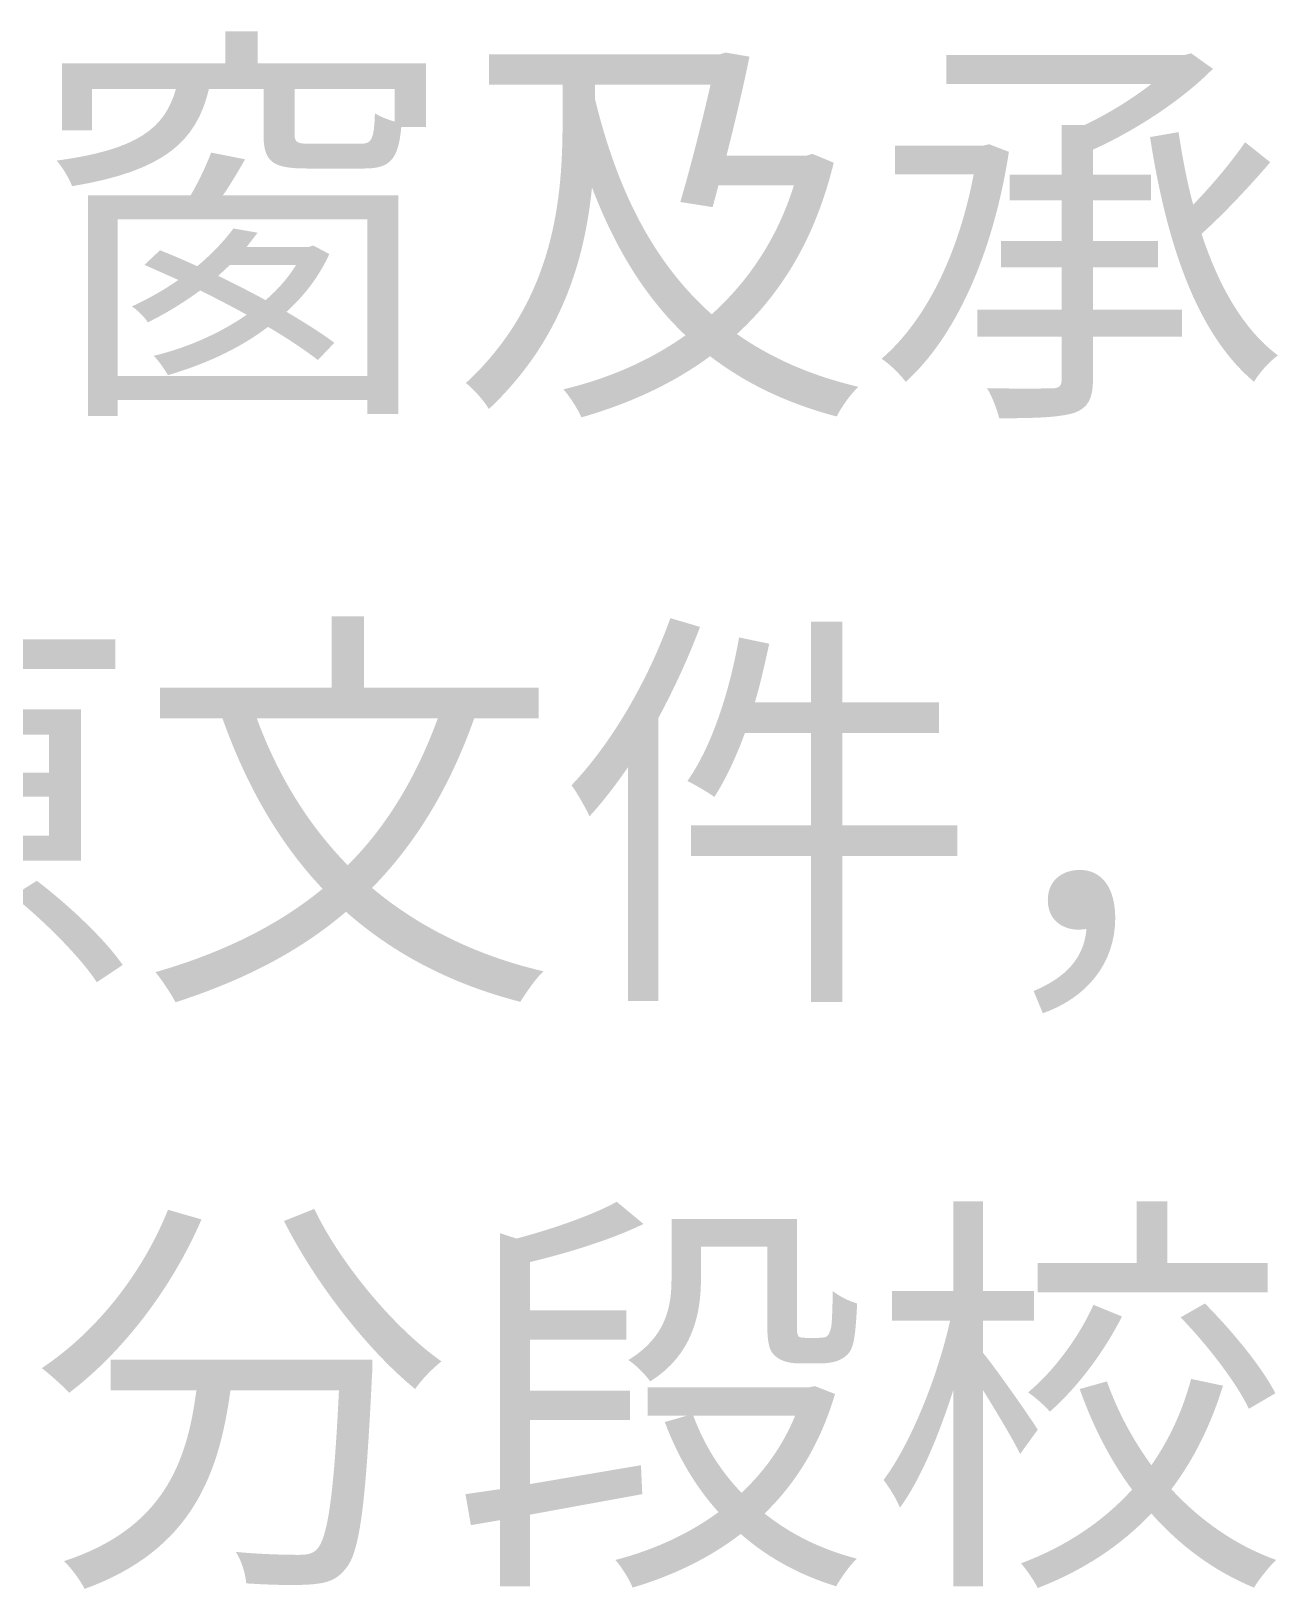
# Model space of a CAD drawing. Header units: millimetres. Extents: x -4600 to 229000, y -4300 to 19460.
# Drawn here: x 20587 to 21439, y 13771 to 14836 of the extents above; entities that cross this region are included whole.
import ezdxf

# ---------------------------------------------------------------- set-up
doc = ezdxf.new("R2010")
doc.units = ezdxf.units.MM
doc.header["$LTSCALE"] = 100
doc.layers.add('A-NOTE', color=7, linetype='Continuous', lineweight=18)

# ---------------------------------------------------------------- blocks, each defined once
blk = doc.blocks.new('A01_SHEET')
at = {"layer": 'A-NOTE'}
h = blk.add_hatch(color=256, dxfattribs=at)
edge = h.paths.add_edge_path()
edge.add_line((20608, 14813.9), (20608, 14768))
edge.add_line((20608, 14768), (20628.6, 14768))
edge.add_line((20628.6, 14768), (20628.6, 14796.4))
edge.add_line((20628.6, 14796.4), (20685.9, 14796.4))
edge.add_spline(control_points=[(20685.9, 14796.4), (20678.5, 14769.8), (20660.1, 14754.9), (20604.3, 14747.4)], knot_values=[0, 0, 0, 0, 1, 1, 1, 1], degree=3, periodic=0)
edge.add_spline(control_points=[(20604.3, 14747.4), (20608, 14743.4), (20613.1, 14735.1), (20614.9, 14729.9)], knot_values=[0, 0, 0, 0, 1, 1, 1, 1], degree=3, periodic=0)
edge.add_spline(control_points=[(20614.9, 14729.9), (20677.6, 14740.3), (20699.9, 14760.3), (20708.5, 14796.4)], knot_values=[0, 0, 0, 0, 1, 1, 1, 1], degree=3, periodic=0)
edge.add_line((20708.5, 14796.4), (20745.8, 14796.4))
edge.add_line((20745.8, 14796.4), (20745.8, 14765.8))
edge.add_spline(control_points=[(20745.8, 14765.8), (20745.8, 14746.6), (20751.5, 14742), (20775.9, 14742), (20780.7, 14742), (20809.4, 14742), (20814.5, 14742), (20832, 14742), (20838, 14747.7), (20840, 14770.3)], knot_values=[0, 0, 0, 0, 1, 1, 1, 2, 2, 2, 3, 3, 3, 3], degree=3, periodic=0)
edge.add_line((20840, 14770.3), (20856.9, 14770.3))
edge.add_line((20856.9, 14770.3), (20856.9, 14813.9))
edge.add_line((20856.9, 14813.9), (20741.8, 14813.9))
edge.add_line((20741.8, 14813.9), (20741.8, 14835.9))
edge.add_line((20741.8, 14835.9), (20719.7, 14835.9))
edge.add_line((20719.7, 14835.9), (20719.7, 14813.9))
edge.add_line((20719.7, 14813.9), (20608, 14813.9))
edge = h.paths.add_edge_path(flags=0)
edge.add_spline(control_points=[(20835.5, 14774.1), (20830.6, 14775.5), (20825.4, 14777.5), (20822, 14779.8)], knot_values=[0, 0, 0, 0, 1, 1, 1, 1], degree=3, periodic=0)
edge.add_spline(control_points=[(20822, 14779.8), (20821.4, 14761.5), (20819.7, 14758.9), (20812, 14758.9), (20805.9, 14758.9), (20783, 14758.9), (20778.4, 14758.9), (20768.7, 14758.9), (20767, 14759.7), (20767, 14765.8)], knot_values=[0, 0, 0, 0, 1, 1, 1, 2, 2, 2, 3, 3, 3, 3], degree=3, periodic=0)
edge.add_line((20767, 14765.8), (20767, 14796.4))
edge.add_line((20767, 14796.4), (20835.5, 14796.4))
edge.add_line((20835.5, 14796.4), (20835.5, 14774.1))
h = blk.add_hatch(color=256, dxfattribs=at)
edge = h.paths.add_edge_path()
edge.add_line((20899.9, 14820.2), (20899.9, 14799.3))
edge.add_line((20899.9, 14799.3), (20950.3, 14799.3))
edge.add_line((20950.3, 14799.3), (20950.3, 14775.2))
edge.add_spline(control_points=[(20950.3, 14775.2), (20950.3, 14723.9), (20945.8, 14652.3), (20884.2, 14595.3)], knot_values=[0, 0, 0, 0, 1, 1, 1, 1], degree=3, periodic=0)
edge.add_spline(control_points=[(20884.2, 14595.3), (20889, 14591.6), (20896.8, 14583), (20899.9, 14577.5)], knot_values=[0, 0, 0, 0, 1, 1, 1, 1], degree=3, periodic=0)
edge.add_spline(control_points=[(20899.9, 14577.5), (20949.8, 14624.5), (20965.5, 14680.1), (20970.4, 14729.1)], knot_values=[0, 0, 0, 0, 1, 1, 1, 1], degree=3, periodic=0)
edge.add_spline(control_points=[(20970.4, 14729.1), (20985.9, 14688.4), (21006.2, 14654.6), (21034.3, 14627.9)], knot_values=[0, 0, 0, 0, 1, 1, 1, 1], degree=3, periodic=0)
edge.add_spline(control_points=[(21034.3, 14627.9), (21009.4, 14610.2), (20981, 14598.2), (20950.9, 14591)], knot_values=[0, 0, 0, 0, 1, 1, 1, 1], degree=3, periodic=0)
edge.add_spline(control_points=[(20950.9, 14591), (20955.2, 14586.1), (20960.7, 14577.5), (20963.2, 14571.8)], knot_values=[0, 0, 0, 0, 1, 1, 1, 1], degree=3, periodic=0)
edge.add_spline(control_points=[(20963.2, 14571.8), (20995.3, 14581), (21025.1, 14594.4), (21051.2, 14613.6)], knot_values=[0, 0, 0, 0, 1, 1, 1, 1], degree=3, periodic=0)
edge.add_spline(control_points=[(21051.2, 14613.6), (21075, 14595.3), (21103.3, 14581.5), (21137.7, 14572.4)], knot_values=[0, 0, 0, 0, 1, 1, 1, 1], degree=3, periodic=0)
edge.add_spline(control_points=[(21137.7, 14572.4), (21140.9, 14578.7), (21147.4, 14588.1), (21152.6, 14592.7)], knot_values=[0, 0, 0, 0, 1, 1, 1, 1], degree=3, periodic=0)
edge.add_spline(control_points=[(21152.6, 14592.7), (21119.9, 14600.4), (21092.7, 14612.5), (21069.5, 14628.8)], knot_values=[0, 0, 0, 0, 1, 1, 1, 1], degree=3, periodic=0)
edge.add_spline(control_points=[(21069.5, 14628.8), (21100.2, 14656.9), (21123.4, 14695), (21135.7, 14746)], knot_values=[0, 0, 0, 0, 1, 1, 1, 1], degree=3, periodic=0)
edge.add_line((21135.7, 14746), (21121.1, 14752))
edge.add_line((21121.1, 14752), (21117.4, 14750.9))
edge.add_line((21117.4, 14750.9), (21062.4, 14750.9))
edge.add_spline(control_points=[(21062.4, 14750.9), (21068.4, 14774.3), (21074.1, 14799), (21078.1, 14818.5)], knot_values=[0, 0, 0, 0, 1, 1, 1, 1], degree=3, periodic=0)
edge.add_line((21078.1, 14818.5), (21061.8, 14821.3))
edge.add_line((21061.8, 14821.3), (21058.1, 14820.2))
edge.add_line((21058.1, 14820.2), (20899.9, 14820.2))
edge = h.paths.add_edge_path(flags=0)
edge.add_spline(control_points=[(21052.3, 14642.3), (21011.9, 14678.1), (20987.3, 14728.2), (20972.4, 14789.8)], knot_values=[0, 0, 0, 0, 1, 1, 1, 1], degree=3, periodic=0)
edge.add_line((20972.4, 14789.8), (20972.4, 14799.3))
edge.add_line((20972.4, 14799.3), (21051.5, 14799.3))
edge.add_spline(control_points=[(21051.5, 14799.3), (21046, 14775.5), (21038, 14743.4), (21030.8, 14719.1)], knot_values=[0, 0, 0, 0, 1, 1, 1, 1], degree=3, periodic=0)
edge.add_line((21030.8, 14719.1), (21052.9, 14715.6))
edge.add_line((21052.9, 14715.6), (21056.9, 14730.5))
edge.add_line((21056.9, 14730.5), (21108.5, 14730.5))
edge.add_spline(control_points=[(21108.5, 14730.5), (21097, 14693.8), (21077.3, 14664.9), (21052.3, 14642.3)], knot_values=[0, 0, 0, 0, 1, 1, 1, 1], degree=3, periodic=0)
h = blk.add_hatch(color=256, dxfattribs=at)
edge = h.paths.add_edge_path()
edge.add_line((21234, 14645.4), (21234, 14627.1))
edge.add_line((21234, 14627.1), (21291.6, 14627.1))
edge.add_line((21291.6, 14627.1), (21291.6, 14598.2))
edge.add_spline(control_points=[(21291.6, 14598.2), (21291.6, 14593.3), (21290.1, 14591.8), (21284.7, 14591.6)], knot_values=[0, 0, 0, 0, 1, 1, 1, 1], degree=3, periodic=0)
edge.add_spline(control_points=[(21284.7, 14591.6), (21279.2, 14591.6), (21260.6, 14591.3), (21240.6, 14591.8)], knot_values=[0, 0, 0, 0, 1, 1, 1, 1], degree=3, periodic=0)
edge.add_spline(control_points=[(21240.6, 14591.8), (21244, 14586.1), (21247.4, 14577.2), (21248.9, 14571.2)], knot_values=[0, 0, 0, 0, 1, 1, 1, 1], degree=3, periodic=0)
edge.add_spline(control_points=[(21248.9, 14571.2), (21273.8, 14571.2), (21290.1, 14571.8), (21300.2, 14574.9)], knot_values=[0, 0, 0, 0, 1, 1, 1, 1], degree=3, periodic=0)
edge.add_spline(control_points=[(21300.2, 14574.9), (21309.6, 14578.4), (21313, 14584.4), (21313, 14598.2)], knot_values=[0, 0, 0, 0, 1, 1, 1, 1], degree=3, periodic=0)
edge.add_line((21313, 14598.2), (21313, 14627.1))
edge.add_line((21313, 14627.1), (21373.8, 14627.1))
edge.add_line((21373.8, 14627.1), (21373.8, 14645.4))
edge.add_line((21373.8, 14645.4), (21313, 14645.4))
edge.add_line((21313, 14645.4), (21313, 14674.4))
edge.add_line((21313, 14674.4), (21357.4, 14674.4))
edge.add_line((21357.4, 14674.4), (21357.4, 14692.4))
edge.add_line((21357.4, 14692.4), (21313, 14692.4))
edge.add_line((21313, 14692.4), (21313, 14720.2))
edge.add_line((21313, 14720.2), (21352.6, 14720.2))
edge.add_line((21352.6, 14720.2), (21352.6, 14737.7))
edge.add_line((21352.6, 14737.7), (21313, 14737.7))
edge.add_line((21313, 14737.7), (21313, 14754.9))
edge.add_spline(control_points=[(21313, 14754.9), (21342.6, 14768.3), (21374.1, 14789), (21395, 14810.2)], knot_values=[0, 0, 0, 0, 1, 1, 1, 1], degree=3, periodic=0)
edge.add_line((21395, 14810.2), (21380.1, 14820.8))
edge.add_line((21380.1, 14820.8), (21375.5, 14819.6))
edge.add_line((21375.5, 14819.6), (21212.8, 14819.6))
edge.add_line((21212.8, 14819.6), (21212.8, 14799.8))
edge.add_line((21212.8, 14799.8), (21352.9, 14799.8))
edge.add_spline(control_points=[(21352.9, 14799.8), (21340, 14789.8), (21323.6, 14779.5), (21307.3, 14771.8)], knot_values=[0, 0, 0, 0, 1, 1, 1, 1], degree=3, periodic=0)
edge.add_line((21307.3, 14771.8), (21291.6, 14771.8))
edge.add_line((21291.6, 14771.8), (21291.6, 14737.7))
edge.add_line((21291.6, 14737.7), (21256, 14737.7))
edge.add_line((21256, 14737.7), (21256, 14720.2))
edge.add_line((21256, 14720.2), (21291.6, 14720.2))
edge.add_line((21291.6, 14720.2), (21291.6, 14692.4))
edge.add_line((21291.6, 14692.4), (21250, 14692.4))
edge.add_line((21250, 14692.4), (21250, 14674.4))
edge.add_line((21250, 14674.4), (21291.6, 14674.4))
edge.add_line((21291.6, 14674.4), (21291.6, 14645.4))
edge.add_line((21291.6, 14645.4), (21234, 14645.4))
h = blk.add_hatch(color=256, dxfattribs=at)
edge = h.paths.add_edge_path()
edge.add_line((21371.5, 14766.9), (21352, 14763.5))
edge.add_spline(control_points=[(21352, 14763.5), (21363.2, 14691), (21383.8, 14629.1), (21423.1, 14596.1)], knot_values=[0, 0, 0, 0, 1, 1, 1, 1], degree=3, periodic=0)
edge.add_spline(control_points=[(21423.1, 14596.1), (21426.5, 14602.2), (21433.9, 14610.2), (21439.4, 14614.2)], knot_values=[0, 0, 0, 0, 1, 1, 1, 1], degree=3, periodic=0)
edge.add_spline(control_points=[(21439.4, 14614.2), (21415.9, 14631.7), (21399, 14661.5), (21387.2, 14697.3)], knot_values=[0, 0, 0, 0, 1, 1, 1, 1], degree=3, periodic=0)
edge.add_spline(control_points=[(21387.2, 14697.3), (21402.4, 14711), (21420.2, 14729.9), (21434.2, 14746.3)], knot_values=[0, 0, 0, 0, 1, 1, 1, 1], degree=3, periodic=0)
edge.add_line((21434.2, 14746.3), (21417, 14760))
edge.add_spline(control_points=[(21417, 14760), (21408.2, 14747.1), (21394.4, 14730.5), (21381.5, 14717.3)], knot_values=[0, 0, 0, 0, 1, 1, 1, 1], degree=3, periodic=0)
edge.add_spline(control_points=[(21381.5, 14717.3), (21377.2, 14733.1), (21374.1, 14749.7), (21371.5, 14766.9)], knot_values=[0, 0, 0, 0, 1, 1, 1, 1], degree=3, periodic=0)
h = blk.add_hatch(color=256, dxfattribs=at)
edge = h.paths.add_edge_path()
edge.add_line((21177.5, 14757.7), (21177.5, 14738))
edge.add_line((21177.5, 14738), (21231.4, 14738))
edge.add_spline(control_points=[(21231.4, 14738), (21220.8, 14682.1), (21197.9, 14637.1), (21168.4, 14611.9)], knot_values=[0, 0, 0, 0, 1, 1, 1, 1], degree=3, periodic=0)
edge.add_spline(control_points=[(21168.4, 14611.9), (21173.5, 14608.8), (21181.3, 14601), (21185, 14596.1)], knot_values=[0, 0, 0, 0, 1, 1, 1, 1], degree=3, periodic=0)
edge.add_spline(control_points=[(21185, 14596.1), (21217.9, 14625.9), (21244.3, 14681.2), (21255.5, 14753.4)], knot_values=[0, 0, 0, 0, 1, 1, 1, 1], degree=3, periodic=0)
edge.add_line((21255.5, 14753.4), (21242, 14758.6))
edge.add_line((21242, 14758.6), (21238, 14757.7))
edge.add_line((21238, 14757.7), (21177.5, 14757.7))
h = blk.add_hatch(color=256, dxfattribs=at)
edge = h.paths.add_edge_path()
edge.add_spline(control_points=[(20710, 14752.9), (20706.8, 14744.5), (20701.4, 14732.8), (20695.9, 14723.6)], knot_values=[0, 0, 0, 0, 1, 1, 1, 1], degree=3, periodic=0)
edge.add_line((20695.9, 14723.6), (20625.7, 14723.6))
edge.add_line((20625.7, 14723.6), (20625.7, 14572.7))
edge.add_line((20625.7, 14572.7), (20646.1, 14572.7))
edge.add_line((20646.1, 14572.7), (20646.1, 14583.8))
edge.add_line((20646.1, 14583.8), (20816.8, 14583.8))
edge.add_line((20816.8, 14583.8), (20816.8, 14574.1))
edge.add_line((20816.8, 14574.1), (20838, 14574.1))
edge.add_line((20838, 14574.1), (20838, 14723.6))
edge.add_line((20838, 14723.6), (20718, 14723.6))
edge.add_spline(control_points=[(20718, 14723.6), (20723.2, 14731.1), (20728.3, 14739.7), (20733.2, 14748.3)], knot_values=[0, 0, 0, 0, 1, 1, 1, 1], degree=3, periodic=0)
edge.add_line((20733.2, 14748.3), (20710, 14752.9))
h.paths.add_polyline_path([(20646.1, 14600.2), (20646.1, 14707.3), (20816.8, 14707.3), (20816.8, 14600.2), (20646.1, 14600.2)], flags=0)
edge = h.paths.add_edge_path(flags=0)
edge.add_line((20664.4, 14676.1), (20687.6, 14665.8))
edge.add_spline(control_points=[(20687.6, 14665.8), (20678.2, 14659.2), (20667.6, 14653.2), (20655.8, 14647.7)], knot_values=[0, 0, 0, 0, 1, 1, 1, 1], degree=3, periodic=0)
edge.add_spline(control_points=[(20655.8, 14647.7), (20659.3, 14645.4), (20664.4, 14640.6), (20666.7, 14636.8)], knot_values=[0, 0, 0, 0, 1, 1, 1, 1], degree=3, periodic=0)
edge.add_spline(control_points=[(20666.7, 14636.8), (20680.2, 14643.4), (20691.9, 14650.9), (20702.5, 14658.6)], knot_values=[0, 0, 0, 0, 1, 1, 1, 1], degree=3, periodic=0)
edge.add_spline(control_points=[(20702.5, 14658.6), (20713.4, 14653.2), (20724, 14647.7), (20734.3, 14642)], knot_values=[0, 0, 0, 0, 1, 1, 1, 1], degree=3, periodic=0)
edge.add_spline(control_points=[(20734.3, 14642), (20715.4, 14628.8), (20692.5, 14619.1), (20670.7, 14613.9)], knot_values=[0, 0, 0, 0, 1, 1, 1, 1], degree=3, periodic=0)
edge.add_spline(control_points=[(20670.7, 14613.9), (20674.2, 14610.5), (20678.2, 14604.5), (20680.5, 14600.7)], knot_values=[0, 0, 0, 0, 1, 1, 1, 1], degree=3, periodic=0)
edge.add_spline(control_points=[(20680.5, 14600.7), (20704.2, 14607.6), (20728.6, 14618.2), (20748.9, 14633.7)], knot_values=[0, 0, 0, 0, 1, 1, 1, 1], degree=3, periodic=0)
edge.add_spline(control_points=[(20748.9, 14633.7), (20762.4, 14625.7), (20774.1, 14617.9), (20783, 14611)], knot_values=[0, 0, 0, 0, 1, 1, 1, 1], degree=3, periodic=0)
edge.add_line((20783, 14611), (20794.2, 14622.8))
edge.add_spline(control_points=[(20794.2, 14622.8), (20785.6, 14629.4), (20774.1, 14636.5), (20761.5, 14644)], knot_values=[0, 0, 0, 0, 1, 1, 1, 1], degree=3, periodic=0)
edge.add_spline(control_points=[(20761.5, 14644), (20773.9, 14655.2), (20783.9, 14668.3), (20790.8, 14683.5)], knot_values=[0, 0, 0, 0, 1, 1, 1, 1], degree=3, periodic=0)
edge.add_line((20790.8, 14683.5), (20779.9, 14689.3))
edge.add_line((20779.9, 14689.3), (20776.7, 14688.4))
edge.add_line((20776.7, 14688.4), (20734.3, 14688.4))
edge.add_line((20734.3, 14688.4), (20741.8, 14698.1))
edge.add_line((20741.8, 14698.1), (20725.2, 14701))
edge.add_spline(control_points=[(20725.2, 14701), (20719.1, 14692.7), (20710.8, 14683.8), (20700.5, 14675.2)], knot_values=[0, 0, 0, 0, 1, 1, 1, 1], degree=3, periodic=0)
edge.add_spline(control_points=[(20700.5, 14675.2), (20691.6, 14679.2), (20683, 14683), (20675, 14686.1)], knot_values=[0, 0, 0, 0, 1, 1, 1, 1], degree=3, periodic=0)
edge.add_line((20675, 14686.1), (20664.4, 14676.1))
edge = h.paths.add_edge_path(flags=0)
edge.add_spline(control_points=[(20768.1, 14676.1), (20762.7, 14667.2), (20755.5, 14659.2), (20747.2, 14652)], knot_values=[0, 0, 0, 0, 1, 1, 1, 1], degree=3, periodic=0)
edge.add_spline(control_points=[(20747.2, 14652), (20736.9, 14657.7), (20725.7, 14663.2), (20714.8, 14668.6)], knot_values=[0, 0, 0, 0, 1, 1, 1, 1], degree=3, periodic=0)
edge.add_line((20714.8, 14668.6), (20722.9, 14676.1))
edge.add_line((20722.9, 14676.1), (20768.1, 14676.1))
h = blk.add_hatch(color=256, dxfattribs=at)
edge = h.paths.add_edge_path()
edge.add_line((20792.5, 14435.7), (20792.5, 14387))
edge.add_line((20792.5, 14387), (20675, 14387))
edge.add_line((20675, 14387), (20675, 14366))
edge.add_line((20675, 14366), (20717.7, 14366))
edge.add_spline(control_points=[(20717.7, 14366), (20734, 14320.2), (20756.4, 14280.9), (20786.2, 14249.4)], knot_values=[0, 0, 0, 0, 1, 1, 1, 1], degree=3, periodic=0)
edge.add_spline(control_points=[(20786.2, 14249.4), (20755.5, 14224.2), (20717.7, 14205.6), (20671.9, 14192.4)], knot_values=[0, 0, 0, 0, 1, 1, 1, 1], degree=3, periodic=0)
edge.add_spline(control_points=[(20671.9, 14192.4), (20676.2, 14187.3), (20683, 14177), (20685.6, 14171.8)], knot_values=[0, 0, 0, 0, 1, 1, 1, 1], degree=3, periodic=0)
edge.add_spline(control_points=[(20685.6, 14171.8), (20732, 14186.7), (20770.7, 14206.7), (20802.2, 14233.7)], knot_values=[0, 0, 0, 0, 1, 1, 1, 1], degree=3, periodic=0)
edge.add_spline(control_points=[(20802.2, 14233.7), (20834.3, 14205.3), (20873.6, 14184.4), (20921.4, 14172.1)], knot_values=[0, 0, 0, 0, 1, 1, 1, 1], degree=3, periodic=0)
edge.add_spline(control_points=[(20921.4, 14172.1), (20925.1, 14178.1), (20932, 14188.1), (20937.2, 14193)], knot_values=[0, 0, 0, 0, 1, 1, 1, 1], degree=3, periodic=0)
edge.add_spline(control_points=[(20937.2, 14193), (20890.5, 14203.9), (20851.5, 14223.6), (20820, 14250)], knot_values=[0, 0, 0, 0, 1, 1, 1, 1], degree=3, periodic=0)
edge.add_spline(control_points=[(20820, 14250), (20850.1, 14280.7), (20873, 14318.5), (20889.9, 14366)], knot_values=[0, 0, 0, 0, 1, 1, 1, 1], degree=3, periodic=0)
edge.add_line((20889.9, 14366), (20934, 14366))
edge.add_line((20934, 14366), (20934, 14387))
edge.add_line((20934, 14387), (20814.5, 14387))
edge.add_line((20814.5, 14387), (20814.5, 14435.7))
edge.add_line((20814.5, 14435.7), (20792.5, 14435.7))
edge = h.paths.add_edge_path(flags=0)
edge.add_spline(control_points=[(20803.4, 14265.5), (20776.2, 14293.3), (20755.5, 14327.1), (20741.2, 14366)], knot_values=[0, 0, 0, 0, 1, 1, 1, 1], degree=3, periodic=0)
edge.add_line((20741.2, 14366), (20865, 14366))
edge.add_spline(control_points=[(20865, 14366), (20850.1, 14325.4), (20830, 14292.1), (20803.4, 14265.5)], knot_values=[0, 0, 0, 0, 1, 1, 1, 1], degree=3, periodic=0)
h = blk.add_hatch(color=256, dxfattribs=at)
edge = h.paths.add_edge_path()
edge.add_spline(control_points=[(21024, 14434.5), (21008.5, 14391.2), (20983.3, 14348.3), (20956.4, 14320.2)], knot_values=[0, 0, 0, 0, 1, 1, 1, 1], degree=3, periodic=0)
edge.add_spline(control_points=[(20956.4, 14320.2), (20960.1, 14315.3), (20966.4, 14304.2), (20968.7, 14299)], knot_values=[0, 0, 0, 0, 1, 1, 1, 1], degree=3, periodic=0)
edge.add_spline(control_points=[(20968.7, 14299), (20977.8, 14308.7), (20986.4, 14320.2), (20995, 14332.5)], knot_values=[0, 0, 0, 0, 1, 1, 1, 1], degree=3, periodic=0)
edge.add_line((20995, 14332.5), (20995, 14172.7))
edge.add_line((20995, 14172.7), (21015.7, 14172.7))
edge.add_line((21015.7, 14172.7), (21015.7, 14366))
edge.add_spline(control_points=[(21015.7, 14366), (21026.5, 14386.1), (21036.3, 14407.3), (21044.3, 14428.5)], knot_values=[0, 0, 0, 0, 1, 1, 1, 1], degree=3, periodic=0)
edge.add_line((21044.3, 14428.5), (21024, 14434.5))
h = blk.add_hatch(color=256, dxfattribs=at)
edge = h.paths.add_edge_path()
edge.add_line((21038, 14292.7), (21038, 14271.8))
edge.add_line((21038, 14271.8), (21120.2, 14271.8))
edge.add_line((21120.2, 14271.8), (21120.2, 14172.1))
edge.add_line((21120.2, 14172.1), (21141.7, 14172.1))
edge.add_line((21141.7, 14172.1), (21141.7, 14271.8))
edge.add_line((21141.7, 14271.8), (21220.2, 14271.8))
edge.add_line((21220.2, 14271.8), (21220.2, 14292.7))
edge.add_line((21220.2, 14292.7), (21141.7, 14292.7))
edge.add_line((21141.7, 14292.7), (21141.7, 14356))
edge.add_line((21141.7, 14356), (21207.6, 14356))
edge.add_line((21207.6, 14356), (21207.6, 14376.9))
edge.add_line((21207.6, 14376.9), (21141.7, 14376.9))
edge.add_line((21141.7, 14376.9), (21141.7, 14432.2))
edge.add_line((21141.7, 14432.2), (21120.2, 14432.2))
edge.add_line((21120.2, 14432.2), (21120.2, 14376.9))
edge.add_line((21120.2, 14376.9), (21081.8, 14376.9))
edge.add_spline(control_points=[(21081.8, 14376.9), (21085.6, 14389.8), (21088.7, 14403.6), (21091.6, 14417)], knot_values=[0, 0, 0, 0, 1, 1, 1, 1], degree=3, periodic=0)
edge.add_line((21091.6, 14417), (21071, 14421.3))
edge.add_spline(control_points=[(21071, 14421.3), (21064.4, 14383.8), (21052.3, 14346.8), (21035.7, 14323.1)], knot_values=[0, 0, 0, 0, 1, 1, 1, 1], degree=3, periodic=0)
edge.add_spline(control_points=[(21035.7, 14323.1), (21040.9, 14320.5), (21050, 14315.3), (21054.1, 14312.2)], knot_values=[0, 0, 0, 0, 1, 1, 1, 1], degree=3, periodic=0)
edge.add_spline(control_points=[(21054.1, 14312.2), (21061.8, 14324.2), (21068.9, 14339.4), (21075, 14356)], knot_values=[0, 0, 0, 0, 1, 1, 1, 1], degree=3, periodic=0)
edge.add_line((21075, 14356), (21120.2, 14356))
edge.add_line((21120.2, 14356), (21120.2, 14292.7))
edge.add_line((21120.2, 14292.7), (21038, 14292.7))
h = blk.add_hatch(color=256, dxfattribs=at)
edge = h.paths.add_edge_path()
edge.add_line((20458.7, 14372.1), (20458.7, 14268.6))
edge.add_line((20458.7, 14268.6), (20528.6, 14268.6))
edge.add_line((20528.6, 14268.6), (20528.6, 14195.6))
edge.add_spline(control_points=[(20528.6, 14195.6), (20528.6, 14192.1), (20527.5, 14191), (20523.2, 14190.7)], knot_values=[0, 0, 0, 0, 1, 1, 1, 1], degree=3, periodic=0)
edge.add_spline(control_points=[(20523.2, 14190.7), (20518.9, 14190.7), (20504, 14190.7), (20487.1, 14191)], knot_values=[0, 0, 0, 0, 1, 1, 1, 1], degree=3, periodic=0)
edge.add_spline(control_points=[(20487.1, 14191), (20489.9, 14185.5), (20492.8, 14177.5), (20493.7, 14172.1)], knot_values=[0, 0, 0, 0, 1, 1, 1, 1], degree=3, periodic=0)
edge.add_spline(control_points=[(20493.7, 14172.1), (20516, 14172.1), (20530.1, 14172.1), (20538.6, 14175.2), (20547.2, 14178.4), (20549.5, 14184.1), (20549.5, 14195.3)], knot_values=[0, 0, 0, 0, 1, 1, 1, 2, 2, 2, 2], degree=3, periodic=0)
edge.add_line((20549.5, 14195.3), (20549.5, 14268.6))
edge.add_line((20549.5, 14268.6), (20620.9, 14268.6))
edge.add_line((20620.9, 14268.6), (20620.9, 14372.1))
edge.add_line((20620.9, 14372.1), (20542.1, 14372.1))
edge.add_spline(control_points=[(20542.1, 14372.1), (20545, 14380.6), (20548.1, 14390.4), (20551, 14399.8)], knot_values=[0, 0, 0, 0, 1, 1, 1, 1], degree=3, periodic=0)
edge.add_line((20551, 14399.8), (20644.4, 14399.8))
edge.add_line((20644.4, 14399.8), (20644.4, 14419.9))
edge.add_line((20644.4, 14419.9), (20411.7, 14419.9))
edge.add_line((20411.7, 14419.9), (20411.7, 14336.8))
edge.add_spline(control_points=[(20411.7, 14336.8), (20411.7, 14291.8), (20409.4, 14228.5), (20384.2, 14183.5)], knot_values=[0, 0, 0, 0, 1, 1, 1, 1], degree=3, periodic=0)
edge.add_spline(control_points=[(20384.2, 14183.5), (20389.4, 14181.5), (20398.8, 14176.1), (20402.9, 14172.7)], knot_values=[0, 0, 0, 0, 1, 1, 1, 1], degree=3, periodic=0)
edge.add_spline(control_points=[(20402.9, 14172.7), (20429.2, 14219.6), (20432.9, 14289.3), (20432.9, 14336.8)], knot_values=[0, 0, 0, 0, 1, 1, 1, 1], degree=3, periodic=0)
edge.add_line((20432.9, 14336.8), (20432.9, 14399.8))
edge.add_line((20432.9, 14399.8), (20525.8, 14399.8))
edge.add_spline(control_points=[(20525.8, 14399.8), (20524, 14391.5), (20521.7, 14380.9), (20519.2, 14372.1)], knot_values=[0, 0, 0, 0, 1, 1, 1, 1], degree=3, periodic=0)
edge.add_line((20519.2, 14372.1), (20458.7, 14372.1))
edge = h.paths.add_edge_path(flags=0)
edge.add_spline(control_points=[(20480.5, 14254), (20467.3, 14232.5), (20446.1, 14210.8), (20424.6, 14197)], knot_values=[0, 0, 0, 0, 1, 1, 1, 1], degree=3, periodic=0)
edge.add_spline(control_points=[(20424.6, 14197), (20429.8, 14193.9), (20438.4, 14187.8), (20442.4, 14184.4)], knot_values=[0, 0, 0, 0, 1, 1, 1, 1], degree=3, periodic=0)
edge.add_spline(control_points=[(20442.4, 14184.4), (20463.3, 14199.9), (20485.9, 14223.9), (20501.1, 14248)], knot_values=[0, 0, 0, 0, 1, 1, 1, 1], degree=3, periodic=0)
edge.add_line((20501.1, 14248), (20480.5, 14254))
edge = h.paths.add_edge_path(flags=0)
edge.add_spline(control_points=[(20574.5, 14244.6), (20595.9, 14227.4), (20620.9, 14202.4), (20631.8, 14185.5)], knot_values=[0, 0, 0, 0, 1, 1, 1, 1], degree=3, periodic=0)
edge.add_line((20631.8, 14185.5), (20649.5, 14197.3))
edge.add_spline(control_points=[(20649.5, 14197.3), (20637.8, 14214.5), (20612.6, 14238.3), (20590.8, 14254.9)], knot_values=[0, 0, 0, 0, 1, 1, 1, 1], degree=3, periodic=0)
edge.add_line((20590.8, 14254.9), (20574.5, 14244.6))
h.paths.add_polyline_path([(20479.9, 14312.5), (20599.1, 14312.5), (20599.1, 14285.8), (20479.9, 14285.8), (20479.9, 14312.5)], flags=0)
h.paths.add_polyline_path([(20479.9, 14354.9), (20599.1, 14354.9), (20599.1, 14328.8), (20479.9, 14328.8), (20479.9, 14354.9)], flags=0)
h = blk.add_hatch(color=256, dxfattribs=at)
edge = h.paths.add_edge_path()
edge.add_spline(control_points=[(21278.7, 14164.3), (21308.7, 14174.9), (21328.2, 14198.4), (21328.2, 14229.4), (21328.2, 14249.4), (21319.6, 14262.3), (21303.9, 14262.3), (21292.1, 14262.3), (21282.1, 14255.2), (21282.1, 14241.7), (21282.1, 14228.2), (21291.8, 14221.4), (21303.6, 14221.4)], knot_values=[0, 0, 0, 0, 1, 1, 1, 2, 2, 2, 3, 3, 3, 4, 4, 4, 4], degree=3, periodic=0)
edge.add_line((21303.6, 14221.4), (21308.5, 14221.9))
edge.add_spline(control_points=[(21308.5, 14221.9), (21307, 14202.2), (21294.4, 14188.7), (21272.4, 14179.5)], knot_values=[0, 0, 0, 0, 1, 1, 1, 1], degree=3, periodic=0)
edge.add_line((21272.4, 14179.5), (21278.7, 14164.3))
h = blk.add_hatch(color=256, dxfattribs=at)
edge = h.paths.add_edge_path()
edge.add_spline(control_points=[(20680.5, 14029.9), (20662.7, 13985.5), (20630.9, 13946), (20594.2, 13921.6)], knot_values=[0, 0, 0, 0, 1, 1, 1, 1], degree=3, periodic=0)
edge.add_spline(control_points=[(20594.2, 13921.6), (20599.4, 13917.6), (20608.8, 13909.3), (20612.9, 13904.7)], knot_values=[0, 0, 0, 0, 1, 1, 1, 1], degree=3, periodic=0)
edge.add_spline(control_points=[(20612.9, 13904.7), (20648.7, 13931.9), (20682.5, 13974.9), (20703.4, 14023.3)], knot_values=[0, 0, 0, 0, 1, 1, 1, 1], degree=3, periodic=0)
edge.add_line((20703.4, 14023.3), (20680.5, 14029.9))
h = blk.add_hatch(color=256, dxfattribs=at)
edge = h.paths.add_edge_path()
edge.add_line((20780.5, 14030.5), (20759.8, 14022.2))
edge.add_spline(control_points=[(20759.8, 14022.2), (20781.3, 13979.5), (20817.7, 13933.1), (20849.5, 13907.3)], knot_values=[0, 0, 0, 0, 1, 1, 1, 1], degree=3, periodic=0)
edge.add_spline(control_points=[(20849.5, 13907.3), (20853.5, 13913.3), (20861.5, 13921.6), (20867.5, 13926.2)], knot_values=[0, 0, 0, 0, 1, 1, 1, 1], degree=3, periodic=0)
edge.add_spline(control_points=[(20867.5, 13926.2), (20836, 13948.3), (20799.1, 13991.8), (20780.5, 14030.5)], knot_values=[0, 0, 0, 0, 1, 1, 1, 1], degree=3, periodic=0)
h = blk.add_hatch(color=256, dxfattribs=at)
edge = h.paths.add_edge_path()
edge.add_spline(control_points=[(20987.3, 14035.4), (20971.5, 14026.5), (20944.3, 14017), (20918.8, 14010.2)], knot_values=[0, 0, 0, 0, 1, 1, 1, 1], degree=3, periodic=0)
edge.add_line((20918.8, 14010.2), (20907.4, 14013.9))
edge.add_line((20907.4, 14013.9), (20907.4, 13838.8))
edge.add_line((20907.4, 13838.8), (20883.9, 13835.4))
edge.add_line((20883.9, 13835.4), (20887.6, 13814.2))
edge.add_line((20887.6, 13814.2), (20907.4, 13817.6))
edge.add_line((20907.4, 13817.6), (20907.4, 13772.4))
edge.add_line((20907.4, 13772.4), (20928, 13772.4))
edge.add_line((20928, 13772.4), (20928, 13821.4))
edge.add_line((20928, 13821.4), (21004.8, 13835.4))
edge.add_line((21004.8, 13835.4), (21003.9, 13855.2))
edge.add_line((21003.9, 13855.2), (20928, 13842.3))
edge.add_line((20928, 13842.3), (20928, 13886.1))
edge.add_line((20928, 13886.1), (20996.5, 13886.1))
edge.add_line((20996.5, 13886.1), (20996.5, 13906.2))
edge.add_line((20996.5, 13906.2), (20928, 13906.2))
edge.add_line((20928, 13906.2), (20928, 13941.1))
edge.add_line((20928, 13941.1), (20993.9, 13941.1))
edge.add_line((20993.9, 13941.1), (20993.9, 13961.2))
edge.add_line((20993.9, 13961.2), (20928, 13961.2))
edge.add_line((20928, 13961.2), (20928, 13994.1))
edge.add_spline(control_points=[(20928, 13994.1), (20954.9, 14000.7), (20984.1, 14009.6), (21005.6, 14020.2)], knot_values=[0, 0, 0, 0, 1, 1, 1, 1], degree=3, periodic=0)
edge.add_line((21005.6, 14020.2), (20987.3, 14035.4))
h = blk.add_hatch(color=256, dxfattribs=at)
edge = h.paths.add_edge_path()
edge.add_line((21217.6, 14035.7), (21217.6, 13974.3))
edge.add_line((21217.6, 13974.3), (21175.5, 13974.3))
edge.add_line((21175.5, 13974.3), (21175.5, 13954))
edge.add_line((21175.5, 13954), (21215.3, 13954))
edge.add_spline(control_points=[(21215.3, 13954), (21206.5, 13914.8), (21188.1, 13869.5), (21169.8, 13845.1)], knot_values=[0, 0, 0, 0, 1, 1, 1, 1], degree=3, periodic=0)
edge.add_spline(control_points=[(21169.8, 13845.1), (21173.5, 13840.3), (21178.7, 13832), (21181, 13826.2)], knot_values=[0, 0, 0, 0, 1, 1, 1, 1], degree=3, periodic=0)
edge.add_spline(control_points=[(21181, 13826.2), (21194.7, 13844.8), (21207.6, 13875.5), (21217.6, 13907)], knot_values=[0, 0, 0, 0, 1, 1, 1, 1], degree=3, periodic=0)
edge.add_line((21217.6, 13907), (21217.6, 13772.4))
edge.add_line((21217.6, 13772.4), (21237.7, 13772.4))
edge.add_line((21237.7, 13772.4), (21237.7, 13906.7))
edge.add_spline(control_points=[(21237.7, 13906.7), (21247.1, 13891.5), (21258.3, 13872.9), (21263.2, 13862.9)], knot_values=[0, 0, 0, 0, 1, 1, 1, 1], degree=3, periodic=0)
edge.add_line((21263.2, 13862.9), (21275.2, 13879.5))
edge.add_spline(control_points=[(21275.2, 13879.5), (21270.1, 13887.8), (21246, 13922.2), (21237.7, 13932.2)], knot_values=[0, 0, 0, 0, 1, 1, 1, 1], degree=3, periodic=0)
edge.add_line((21237.7, 13932.2), (21237.7, 13954))
edge.add_line((21237.7, 13954), (21272.6, 13954))
edge.add_line((21272.6, 13954), (21272.6, 13974.3))
edge.add_line((21272.6, 13974.3), (21237.7, 13974.3))
edge.add_line((21237.7, 13974.3), (21237.7, 14035.7))
edge.add_line((21237.7, 14035.7), (21217.6, 14035.7))
blk.add_hatch(color=256, dxfattribs=at).paths.add_polyline_path([(21342.8, 14035.7), (21342.8, 13993.5), (21275.2, 13993.5), (21275.2, 13973.5), (21432.5, 13973.5), (21432.5, 13993.5), (21363.8, 13993.5), (21363.8, 14035.7), (21342.8, 14035.7)])
h = blk.add_hatch(color=256, dxfattribs=at)
edge = h.paths.add_edge_path()
edge.add_line((21024.8, 14023.6), (21024.8, 13982.9))
edge.add_spline(control_points=[(21024.8, 13982.9), (21024.8, 13964), (21021.4, 13943.1), (20995.3, 13927.1)], knot_values=[0, 0, 0, 0, 1, 1, 1, 1], degree=3, periodic=0)
edge.add_spline(control_points=[(20995.3, 13927.1), (20999.6, 13924.5), (21007.4, 13916.8), (21010.2, 13912.5)], knot_values=[0, 0, 0, 0, 1, 1, 1, 1], degree=3, periodic=0)
edge.add_spline(control_points=[(21010.2, 13912.5), (21039.4, 13930.8), (21044.9, 13958.9), (21044.9, 13982.4)], knot_values=[0, 0, 0, 0, 1, 1, 1, 1], degree=3, periodic=0)
edge.add_line((21044.9, 13982.4), (21044.9, 14004.7))
edge.add_line((21044.9, 14004.7), (21090.2, 14004.7))
edge.add_line((21090.2, 14004.7), (21090.2, 13954.3))
edge.add_spline(control_points=[(21090.2, 13954.3), (21090.2, 13938), (21091.6, 13933.4), (21095.9, 13929.7), (21099.9, 13926.2), (21106.2, 13924.8), (21111.9, 13924.8), (21115.1, 13924.8), (21122.8, 13924.8), (21126.5, 13924.8), (21131.1, 13924.8), (21136.8, 13925.6), (21140, 13927.4)], knot_values=[0, 0, 0, 0, 1, 1, 1, 2, 2, 2, 3, 3, 3, 4, 4, 4, 4], degree=3, periodic=0)
edge.add_spline(control_points=[(21140, 13927.4), (21144.3, 13929.4), (21147.2, 13932.2), (21148.6, 13937.1)], knot_values=[0, 0, 0, 0, 1, 1, 1, 1], degree=3, periodic=0)
edge.add_spline(control_points=[(21148.6, 13937.1), (21150.3, 13941.7), (21151.2, 13954.6), (21151.7, 13965.8)], knot_values=[0, 0, 0, 0, 1, 1, 1, 1], degree=3, periodic=0)
edge.add_spline(control_points=[(21151.7, 13965.8), (21146, 13967.5), (21139.1, 13970.9), (21135.1, 13974.3)], knot_values=[0, 0, 0, 0, 1, 1, 1, 1], degree=3, periodic=0)
edge.add_spline(control_points=[(21135.1, 13974.3), (21134.8, 13962.6), (21134.6, 13953.7), (21134, 13949.7)], knot_values=[0, 0, 0, 0, 1, 1, 1, 1], degree=3, periodic=0)
edge.add_spline(control_points=[(21134, 13949.7), (21133.1, 13946.3), (21132.3, 13944), (21130.8, 13943.1)], knot_values=[0, 0, 0, 0, 1, 1, 1, 1], degree=3, periodic=0)
edge.add_spline(control_points=[(21130.8, 13943.1), (21129.7, 13942.5), (21127.1, 13942.3), (21124.8, 13942.3), (21122.2, 13942.3), (21118.5, 13942.3), (21116.5, 13942.3), (21114.5, 13942.3), (21112.8, 13942.5), (21111.9, 13943.1)], knot_values=[0, 0, 0, 0, 1, 1, 1, 2, 2, 2, 3, 3, 3, 3], degree=3, periodic=0)
edge.add_spline(control_points=[(21111.9, 13943.1), (21110.5, 13944.3), (21110.5, 13947.4), (21110.5, 13952.9)], knot_values=[0, 0, 0, 0, 1, 1, 1, 1], degree=3, periodic=0)
edge.add_line((21110.5, 13952.9), (21110.5, 14023.6))
edge.add_line((21110.5, 14023.6), (21024.8, 14023.6))
h = blk.add_hatch(color=256, dxfattribs=at)
edge = h.paths.add_edge_path()
edge.add_spline(control_points=[(21313.3, 13964.9), (21304.2, 13944.3), (21287, 13920.2), (21268.6, 13905)], knot_values=[0, 0, 0, 0, 1, 1, 1, 1], degree=3, periodic=0)
edge.add_spline(control_points=[(21268.6, 13905), (21273.2, 13901.9), (21280.1, 13895.8), (21283.5, 13891.8)], knot_values=[0, 0, 0, 0, 1, 1, 1, 1], degree=3, periodic=0)
edge.add_spline(control_points=[(21283.5, 13891.8), (21302.7, 13908.7), (21320.8, 13933.1), (21332.8, 13956.9)], knot_values=[0, 0, 0, 0, 1, 1, 1, 1], degree=3, periodic=0)
edge.add_line((21332.8, 13956.9), (21313.3, 13964.9))
h = blk.add_hatch(color=256, dxfattribs=at)
edge = h.paths.add_edge_path()
edge.add_spline(control_points=[(21372.9, 13956.3), (21391.3, 13937.4), (21411.3, 13911.3), (21419.6, 13893.8)], knot_values=[0, 0, 0, 0, 1, 1, 1, 1], degree=3, periodic=0)
edge.add_line((21419.6, 13893.8), (21437.7, 13904.4))
edge.add_spline(control_points=[(21437.7, 13904.4), (21428.8, 13921.9), (21408.2, 13947.1), (21389.5, 13965.8)], knot_values=[0, 0, 0, 0, 1, 1, 1, 1], degree=3, periodic=0)
edge.add_line((21389.5, 13965.8), (21372.9, 13956.3))
h = blk.add_hatch(color=256, dxfattribs=at)
edge = h.paths.add_edge_path()
edge.add_line((20641.2, 13927.4), (20641.2, 13906.4))
edge.add_line((20641.2, 13906.4), (20699.9, 13906.4))
edge.add_spline(control_points=[(20699.9, 13906.4), (20693.6, 13857.7), (20677.6, 13811.9), (20609.4, 13789.6)], knot_values=[0, 0, 0, 0, 1, 1, 1, 1], degree=3, periodic=0)
edge.add_spline(control_points=[(20609.4, 13789.6), (20614.3, 13785), (20620.6, 13776.4), (20623.5, 13770.6)], knot_values=[0, 0, 0, 0, 1, 1, 1, 1], degree=3, periodic=0)
edge.add_spline(control_points=[(20623.5, 13770.6), (20697.1, 13797.3), (20715.4, 13849.4), (20723.2, 13906.4)], knot_values=[0, 0, 0, 0, 1, 1, 1, 1], degree=3, periodic=0)
edge.add_line((20723.2, 13906.4), (20797.4, 13906.4))
edge.add_spline(control_points=[(20797.4, 13906.4), (20793.9, 13833.7), (20789.6, 13805), (20782.2, 13797.6), (20779.3, 13794.7), (20775.9, 13793.9), (20770.1, 13793.9), (20763.3, 13793.9), (20745.8, 13794.1), (20726.9, 13795.9)], knot_values=[0, 0, 0, 0, 1, 1, 1, 2, 2, 2, 3, 3, 3, 3], degree=3, periodic=0)
edge.add_spline(control_points=[(20726.9, 13795.9), (20730.9, 13789.8), (20733.5, 13780.7), (20734, 13774.4)], knot_values=[0, 0, 0, 0, 1, 1, 1, 1], degree=3, periodic=0)
edge.add_spline(control_points=[(20734, 13774.4), (20752.1, 13773.2), (20769.8, 13772.9), (20779.6, 13773.8), (20789.3, 13774.7), (20795.9, 13776.7), (20801.7, 13784.1)], knot_values=[0, 0, 0, 0, 1, 1, 1, 2, 2, 2, 2], degree=3, periodic=0)
edge.add_spline(control_points=[(20801.7, 13784.1), (20811.7, 13795), (20815.7, 13827.9), (20820, 13917)], knot_values=[0, 0, 0, 0, 1, 1, 1, 1], degree=3, periodic=0)
edge.add_spline(control_points=[(20820, 13917), (20820.3, 13919.9), (20820.3, 13927.4), (20820.3, 13927.4)], knot_values=[0, 0, 0, 0, 1, 1, 1, 1], degree=3, periodic=0)
edge.add_line((20820.3, 13927.4), (20641.2, 13927.4))
h = blk.add_hatch(color=256, dxfattribs=at)
edge = h.paths.add_edge_path()
edge.add_spline(control_points=[(21380.1, 13914.2), (21374.4, 13893), (21365.5, 13873.2), (21352.9, 13855.2)], knot_values=[0, 0, 0, 0, 1, 1, 1, 1], degree=3, periodic=0)
edge.add_spline(control_points=[(21352.9, 13855.2), (21340.3, 13872.4), (21329.9, 13891.8), (21322.5, 13912.5)], knot_values=[0, 0, 0, 0, 1, 1, 1, 1], degree=3, periodic=0)
edge.add_line((21322.5, 13912.5), (21303.9, 13907.3))
edge.add_spline(control_points=[(21303.9, 13907.3), (21312.8, 13882.1), (21324.8, 13858.6), (21339.7, 13838.5)], knot_values=[0, 0, 0, 0, 1, 1, 1, 1], degree=3, periodic=0)
edge.add_spline(control_points=[(21339.7, 13838.5), (21320.5, 13817.3), (21295.3, 13799.9), (21263.8, 13788.1)], knot_values=[0, 0, 0, 0, 1, 1, 1, 1], degree=3, periodic=0)
edge.add_spline(control_points=[(21263.8, 13788.1), (21267.5, 13783.8), (21272.9, 13776.1), (21275.2, 13771.2)], knot_values=[0, 0, 0, 0, 1, 1, 1, 1], degree=3, periodic=0)
edge.add_spline(control_points=[(21275.2, 13771.2), (21307, 13783.5), (21332.5, 13800.7), (21352.9, 13822.2)], knot_values=[0, 0, 0, 0, 1, 1, 1, 1], degree=3, periodic=0)
edge.add_spline(control_points=[(21352.9, 13822.2), (21372.3, 13800.2), (21395.8, 13782.7), (21423.1, 13771.5)], knot_values=[0, 0, 0, 0, 1, 1, 1, 1], degree=3, periodic=0)
edge.add_spline(control_points=[(21423.1, 13771.5), (21426.5, 13777.2), (21433.4, 13785.8), (21438.2, 13790.4)], knot_values=[0, 0, 0, 0, 1, 1, 1, 1], degree=3, periodic=0)
edge.add_spline(control_points=[(21438.2, 13790.4), (21410.5, 13800.4), (21386.4, 13817.3), (21366.6, 13838.8)], knot_values=[0, 0, 0, 0, 1, 1, 1, 1], degree=3, periodic=0)
edge.add_spline(control_points=[(21366.6, 13838.8), (21382.4, 13859.7), (21393.8, 13883.5), (21401.9, 13909.6)], knot_values=[0, 0, 0, 0, 1, 1, 1, 1], degree=3, periodic=0)
edge.add_line((21401.9, 13909.6), (21380.1, 13914.2))
h = blk.add_hatch(color=256, dxfattribs=at)
edge = h.paths.add_edge_path()
edge.add_line((21008.5, 13908.5), (21008.5, 13889))
edge.add_line((21008.5, 13889), (21035.1, 13889))
edge.add_line((21035.1, 13889), (21020.2, 13884.7))
edge.add_spline(control_points=[(21020.2, 13884.7), (21029.1, 13860.9), (21041.4, 13840.3), (21056.9, 13823.1)], knot_values=[0, 0, 0, 0, 1, 1, 1, 1], degree=3, periodic=0)
edge.add_spline(control_points=[(21056.9, 13823.1), (21036.3, 13807.9), (21011.9, 13797), (20986.4, 13790.4)], knot_values=[0, 0, 0, 0, 1, 1, 1, 1], degree=3, periodic=0)
edge.add_spline(control_points=[(20986.4, 13790.4), (20990.5, 13785.8), (20995.9, 13777.2), (20998.2, 13771.5)], knot_values=[0, 0, 0, 0, 1, 1, 1, 1], degree=3, periodic=0)
edge.add_spline(control_points=[(20998.2, 13771.5), (21025.1, 13779.5), (21050.3, 13791.3), (21072.1, 13808.2)], knot_values=[0, 0, 0, 0, 1, 1, 1, 1], degree=3, periodic=0)
edge.add_spline(control_points=[(21072.1, 13808.2), (21090.4, 13792.1), (21112.2, 13780.1), (21137.4, 13772.4)], knot_values=[0, 0, 0, 0, 1, 1, 1, 1], degree=3, periodic=0)
edge.add_spline(control_points=[(21137.4, 13772.4), (21140.6, 13778.1), (21146.6, 13786.7), (21151.5, 13791.3)], knot_values=[0, 0, 0, 0, 1, 1, 1, 1], degree=3, periodic=0)
edge.add_spline(control_points=[(21151.5, 13791.3), (21127.1, 13797.6), (21105.9, 13808.2), (21088.4, 13822.2)], knot_values=[0, 0, 0, 0, 1, 1, 1, 1], degree=3, periodic=0)
edge.add_spline(control_points=[(21088.4, 13822.2), (21109.9, 13842.8), (21126.5, 13869.8), (21136.6, 13903.9)], knot_values=[0, 0, 0, 0, 1, 1, 1, 1], degree=3, periodic=0)
edge.add_line((21136.6, 13903.9), (21122.8, 13909.3))
edge.add_line((21122.8, 13909.3), (21118.8, 13908.5))
edge.add_line((21118.8, 13908.5), (21008.5, 13908.5))
edge = h.paths.add_edge_path(flags=0)
edge.add_spline(control_points=[(21109.3, 13889), (21100.8, 13868.3), (21088.1, 13850.9), (21072.7, 13836.3)], knot_values=[0, 0, 0, 0, 1, 1, 1, 1], degree=3, periodic=0)
edge.add_spline(control_points=[(21072.7, 13836.3), (21058.3, 13851.2), (21047.2, 13868.9), (21039.7, 13889)], knot_values=[0, 0, 0, 0, 1, 1, 1, 1], degree=3, periodic=0)
edge.add_line((21039.7, 13889), (21109.3, 13889))

msp = doc.modelspace()

# ---------------------------------------------------------------- block references
msp.add_blockref('A01_SHEET', (0, 0))

doc.saveas('drawing.dxf')
